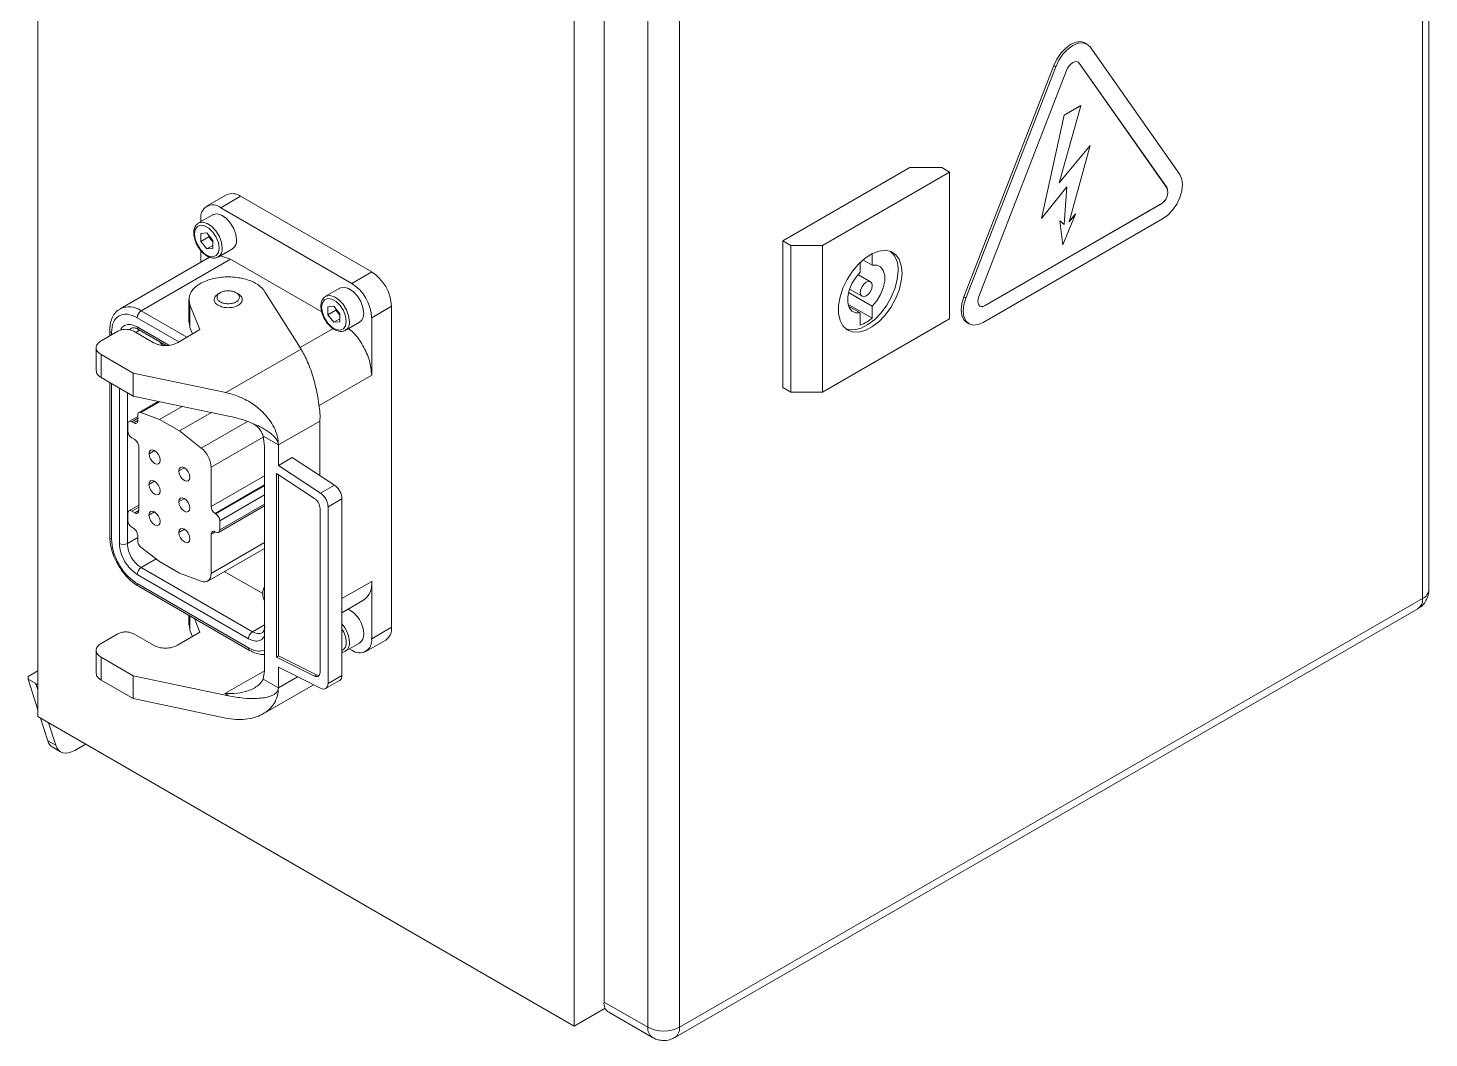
# Model space of a CAD drawing. Extents: x 4137 to 28680, y 2446 to 6814.
# Drawn here: x 7035.6 to 7285, y 3196.1 to 3376 of the extents above; entities that cross this region are included whole.
import ezdxf

# ---------------------------------------------------------------- set-up
doc = ezdxf.new("R2010")
doc.units = 0
doc.header["$LTSCALE"] = 0.5
doc.layers.get('0').update_dxf_attribs({"linetype": 'CONTINUOUS'})

msp = doc.modelspace()

# ---------------------------------------------------------------- linework, layer by layer
at = {"color": 7, "linetype": 'Continuous', "lineweight": 15}
for p, q in [((7283.79, 3508.69), (7283.79, 3274.34)), ((7284.96, 3275.97), (7284.96, 3510.32)), ((7037.36, 3498.28), (7037.36, 3253.32)), ((7132.82, 3443.17), (7132.82, 3198.21)), ((7138.12, 3202.49), (7138.12, 3436.84)), ((7145.9, 3432.35), (7145.9, 3198)), ((7151.56, 3198), (7151.56, 3432.35)), ((7224.08, 3373.1), (7223.72, 3373.3)), ((7240.61, 3349.84), (7224.64, 3372.57)), ((7218.16, 3369.25), (7202.18, 3328.07)), ((7218.52, 3369.04), (7202.54, 3327.86)), ((7218.16, 3369.25), (7218.52, 3369.04)), ((7222.72, 3369.69), (7222.51, 3369.89)), ((7222.72, 3369.69), (7238.33, 3347.5)), ((7222.72, 3369.69), (7238.32, 3347.5)), ((7222.72, 3369.69), (7222.72, 3369.69)), ((7204.83, 3328.16), (7220.43, 3368.36)), ((7222.99, 3362.12), (7219.11, 3348.36)), ((7220.02, 3360.42), (7222.98, 3362.13)), ((7220.03, 3360.41), (7222.99, 3362.12)), ((7222.99, 3362.12), (7222.98, 3362.13)), ((7220.02, 3360.42), (7215.99, 3342.01)), ((7220.03, 3360.41), (7216, 3342.01)), ((7220.03, 3360.41), (7220.02, 3360.42)), ((7219.11, 3348.36), (7224.66, 3355.04)), ((7219.12, 3348.38), (7224.65, 3355.04)), ((7224.66, 3355.04), (7220.93, 3341.45)), ((7224.66, 3355.04), (7224.65, 3355.04)), ((7192.57, 3351.1), (7169.94, 3338.04)), ((7177.01, 3337.22), (7199.64, 3350.29)), ((7198.23, 3351.1), (7192.57, 3351.1)), ((7199.64, 3350.29), (7198.23, 3351.1)), ((7199.64, 3324.16), (7199.64, 3350.29)), ((7216, 3342.01), (7220.51, 3347.68)), ((7220.5, 3347.67), (7220.04, 3340.96)), ((7220.51, 3347.68), (7220.05, 3340.95)), ((7238.33, 3347.5), (7238.32, 3347.5)), ((7070.92, 3346.24), (7067.39, 3344.2)), ((7073.42, 3346), (7069.89, 3343.95)), ((7073.42, 3346), (7096.76, 3332.53)), ((7237.17, 3344.55), (7205.97, 3326.53)), ((7237.18, 3344.54), (7205.97, 3326.53)), ((7237.18, 3344.54), (7237.17, 3344.55)), ((7068.49, 3342.7), (7065.94, 3341.23)), ((7066.35, 3341.46), (7066.35, 3341.91)), ((7069.89, 3343.95), (7093.22, 3330.48)), ((7205.6, 3323.51), (7237.55, 3341.95)), ((7216, 3342.01), (7215.99, 3342.01)), ((7219.23, 3341.61), (7219.79, 3337.32)), ((7219.24, 3341.6), (7219.23, 3341.61)), ((7219.24, 3341.6), (7219.8, 3337.32)), ((7219.24, 3341.6), (7220.05, 3340.95)), ((7219.8, 3337.32), (7222.05, 3342.82)), ((7222.05, 3342.82), (7220.93, 3341.45)), ((7222.04, 3342.83), (7220.94, 3341.47)), ((7222.05, 3342.82), (7222.04, 3342.83)), ((7067.41, 3339.46), (7066.34, 3339.36)), ((7066.34, 3339.36), (7066.34, 3337.94)), ((7067.41, 3339.46), (7068.48, 3338.13)), ((7067.76, 3339.03), (7067.76, 3338.76)), ((7067.76, 3338.76), (7066.34, 3337.94)), ((7067.41, 3336.61), (7066.34, 3337.94)), ((7068.48, 3337.23), (7067.41, 3336.61)), ((7068.48, 3336.71), (7067.41, 3336.61)), ((7068.29, 3338.09), (7067.76, 3338.76)), ((7068.48, 3337.86), (7068.29, 3338.09)), ((7068.48, 3336.71), (7068.48, 3338.13)), ((7069.44, 3335.17), (7071.99, 3336.64)), ((7169.94, 3338.04), (7171.36, 3337.22)), ((7169.94, 3338.04), (7169.94, 3311.91)), ((7171.36, 3337.22), (7177.01, 3337.22)), ((7171.36, 3337.22), (7171.36, 3311.09)), ((7177.01, 3311.09), (7177.01, 3337.22)), ((7219.8, 3337.32), (7219.79, 3337.32)), ((7067.91, 3335.14), (7051.99, 3325.96)), ((7055.74, 3325.58), (7071.65, 3334.77)), ((7066.35, 3334.24), (7066.35, 3336.35)), ((7069.84, 3335.4), (7071.65, 3334.77)), ((7071.65, 3334.77), (7087.87, 3325.41)), ((7183.73, 3332.49), (7183.73, 3334.24)), ((7184.2, 3334.67), (7185.85, 3333.71)), ((7185.85, 3335.78), (7185.85, 3333.71)), ((7096.76, 3332.53), (7093.22, 3330.48)), ((7185.54, 3330.76), (7183.31, 3332.05)), ((7091.12, 3329.64), (7088.57, 3328.17)), ((7181.81, 3329.45), (7184.04, 3328.17)), ((7064.23, 3327.59), (7064.23, 3323.5)), ((7066.19, 3322.23), (7064.41, 3326.68)), ((7064.41, 3322.59), (7064.41, 3326.68)), ((7069.82, 3328.81), (7069.46, 3328.6)), ((7073, 3328.61), (7072.64, 3328.81)), ((7078.05, 3328.49), (7084.2, 3318.74)), ((7181.54, 3326.77), (7185.85, 3324.29)), ((7185.85, 3326.44), (7181.64, 3328.87)), ((7202.18, 3328.07), (7202.54, 3327.86)), ((7090.04, 3326.4), (7088.97, 3326.3)), ((7088.97, 3326.3), (7088.97, 3324.88)), ((7090.39, 3325.69), (7088.97, 3324.88)), ((7090.04, 3323.55), (7088.97, 3324.88)), ((7090.04, 3326.4), (7091.11, 3325.07)), ((7091.11, 3324.17), (7090.04, 3323.55)), ((7090.39, 3325.97), (7090.39, 3325.69)), ((7090.92, 3325.03), (7090.39, 3325.69)), ((7091.11, 3324.8), (7090.92, 3325.03)), ((7091.11, 3323.64), (7091.11, 3325.07)), ((7100.29, 3326.4), (7096.76, 3324.36)), ((7096.76, 3324.36), (7096.76, 3314.15)), ((7100.29, 3326.4), (7100.29, 3269.24)), ((7177.01, 3311.09), (7199.64, 3324.16)), ((7181.64, 3326.42), (7183.73, 3325.22)), ((7183.73, 3323.06), (7183.73, 3325.22)), ((7185.85, 3326.44), (7185.85, 3324.29)), ((7205.97, 3326.53), (7205.97, 3326.53)), ((7048.6, 3320.24), (7051.57, 3321.95)), ((7050.15, 3322.11), (7050.15, 3321.13)), ((7054.4, 3321.95), (7057.94, 3319.91)), ((7055.24, 3322.27), (7060.18, 3319.42)), ((7062.18, 3319.91), (7066.19, 3322.23)), ((7064.41, 3322.59), (7064.36, 3323.5)), ((7064.86, 3321.46), (7064.41, 3322.59)), ((7091.11, 3323.64), (7090.04, 3323.55)), ((7092.07, 3322.1), (7094.62, 3323.57)), ((7202.74, 3323.47), (7203.1, 3323.26)), ((7047.72, 3319.02), (7047.72, 3314.93)), ((7054.32, 3314.49), (7048.6, 3317.79)), ((7048.6, 3313.71), (7048.6, 3317.79)), ((7070.82, 3311.02), (7084.2, 3318.74)), ((7054.32, 3310.41), (7054.32, 3314.49)), ((7070.82, 3311.02), (7054.32, 3314.49)), ((7054.32, 3310.41), (7048.6, 3313.71)), ((7050.15, 3312.81), (7050.15, 3285.37)), ((7169.94, 3311.91), (7171.36, 3311.09)), ((7071.26, 3306.85), (7054.32, 3310.41)), ((7058.79, 3309.47), (7055.32, 3307.47)), ((7171.36, 3311.09), (7177.01, 3311.09)), ((7055.11, 3306.78), (7053.55, 3305.88)), ((7055.11, 3306.03), (7055.11, 3307.01)), ((7055.7, 3307.47), (7059, 3306.24)), ((7063.05, 3308.57), (7059, 3306.24)), ((7062.54, 3304.2), (7068.23, 3307.48)), ((7087.57, 3306.94), (7087.51, 3305.96)), ((7053.34, 3304.2), (7053.34, 3305.42)), ((7054.05, 3305.83), (7054.4, 3305.63)), ((7059, 3306.24), (7062.54, 3304.2)), ((7062.54, 3304.2), (7066.44, 3301.15)), ((7087.51, 3305.96), (7080.15, 3301.71)), ((7087.51, 3305.96), (7087.51, 3296.26)), ((7054.58, 3302.67), (7054.05, 3302.97)), ((7077.44, 3303.28), (7077.68, 3301.51)), ((7080.15, 3301.71), (7077.44, 3303.28)), ((7080.15, 3298.04), (7080.15, 3301.71)), ((7055.29, 3289.98), (7055.29, 3301.47)), ((7077.68, 3261.5), (7077.68, 3301.51)), ((7080.15, 3298.04), (7082.63, 3299.47)), ((7090.15, 3294.52), (7082.63, 3299.47)), ((7068.19, 3297.72), (7068.19, 3290.72)), ((7079.8, 3296.63), (7086.59, 3292.16)), ((7079.8, 3263.92), (7079.8, 3296.63)), ((7087.68, 3293.09), (7080.15, 3298.04)), ((7080.15, 3264.13), (7080.15, 3296.4)), ((7087.68, 3293.09), (7090.15, 3294.52)), ((7088.99, 3290.7), (7091.47, 3292.13)), ((7091.47, 3260.67), (7091.47, 3292.13)), ((7053.34, 3288.27), (7053.34, 3289.5)), ((7055.29, 3290.96), (7053.55, 3289.96)), ((7054.05, 3289.91), (7054.58, 3289.6)), ((7068.9, 3289.5), (7069, 3289.44)), ((7069.5, 3286.12), (7077.68, 3290.84)), ((7087.58, 3290.37), (7087.58, 3261.2)), ((7088.99, 3259.24), (7088.99, 3290.7)), ((7054.4, 3286.84), (7054.05, 3287.05)), ((7069.71, 3288.21), (7069.71, 3286.58)), ((7055.11, 3284.65), (7055.11, 3285.62)), ((7068.19, 3285.82), (7068.19, 3278.82)), ((7069, 3286.17), (7068.9, 3286.23)), ((7059, 3280.92), (7055.69, 3283.51)), ((7067.57, 3277.45), (7077.68, 3283.28)), ((7055.74, 3279.86), (7075.54, 3268.43)), ((7062.53, 3278.88), (7059, 3280.92)), ((7055.04, 3278.63), (7074.84, 3267.2)), ((7074.84, 3265.57), (7055.04, 3277)), ((7066.43, 3277.42), (7062.53, 3278.88)), ((7070.53, 3279.16), (7077.36, 3275.22)), ((7096.76, 3267.2), (7096.76, 3277.41)), ((7055.24, 3276.54), (7075.04, 3265.11)), ((7283.79, 3274.34), (7151.56, 3198)), ((7091.47, 3271.82), (7095.2, 3273.98)), ((7150.73, 3196.17), (7282.96, 3272.51)), ((7064.23, 3271.36), (7064.23, 3269.61)), ((7064.36, 3269.61), (7064.41, 3268.7)), ((7065.21, 3270.79), (7066.19, 3268.33)), ((7100.29, 3269.24), (7096.76, 3267.2)), ((7051.57, 3268.06), (7048.6, 3266.35)), ((7057.94, 3266.02), (7054.4, 3268.06)), ((7066.19, 3268.33), (7062.18, 3266.02)), ((7064.41, 3268.7), (7064.86, 3267.57)), ((7095.72, 3264.91), (7099.26, 3266.95)), ((7047.72, 3265.13), (7047.72, 3261.03)), ((7092.07, 3264.95), (7094.62, 3266.42)), ((7092.83, 3265.39), (7093.22, 3265.16)), ((7048.6, 3263.9), (7054.32, 3260.6)), ((7048.6, 3263.9), (7048.6, 3259.81)), ((7079.8, 3263.92), (7080.15, 3264.13)), ((7086.59, 3260.55), (7079.8, 3263.92)), ((7086.95, 3260.75), (7080.15, 3264.13)), ((7080.15, 3262.11), (7087.68, 3258.37)), ((7080.15, 3258.44), (7080.15, 3262.11)), ((7037.36, 3261.48), (7035.59, 3260.46)), ((7035.59, 3260.01), (7035.59, 3260.46)), ((7035.59, 3260.01), (7037.01, 3259.2)), ((7037.36, 3254.5), (7035.59, 3260.01)), ((7048.6, 3259.81), (7054.32, 3256.52)), ((7054.32, 3260.6), (7071.26, 3257.04)), ((7054.32, 3260.6), (7054.32, 3256.52)), ((7077.44, 3260), (7077.68, 3261.5)), ((7080.15, 3258.44), (7077.44, 3260)), ((7086.59, 3260.55), (7086.95, 3260.75)), ((7088.57, 3258.33), (7091.06, 3259.76)), ((7088.99, 3259.24), (7091.47, 3260.67)), ((7037.01, 3259.2), (7037.01, 3258.97)), ((7037.36, 3259.17), (7037.01, 3258.97)), ((7037.01, 3258.97), (7037.07, 3259)), ((7037.07, 3259), (7037.36, 3259.17)), ((7037.07, 3259), (7037.36, 3258.09)), ((7070.61, 3257.41), (7071.26, 3257.04)), ((7077.42, 3253.81), (7086.41, 3259)), ((7054.32, 3256.52), (7070.82, 3253.05)), ((7037.36, 3253.32), (7132.82, 3198.21)), ((7039.12, 3249.03), (7037.83, 3253.05)), ((7039.24, 3252.23), (7040.53, 3248.21)), ((7040.53, 3248.21), (7039.12, 3249.03)), ((7039.99, 3247.86), (7041.4, 3247.05)), ((7043.9, 3247.29), (7045.85, 3248.42)), ((7145.9, 3198), (7138.12, 3202.49)), ((7132.82, 3198.21), (7138.33, 3201.39)), ((7138.95, 3200.66), (7146.73, 3196.17))]:
    msp.add_line(p, q, dxfattribs=at)
at = {"color": 8, "linetype": 'Continuous', "lineweight": 15}
for p, q in [((7062.46, 3320.07), (7055.04, 3324.36)), ((7055.74, 3325.58), (7063.88, 3320.89)), ((7050.44, 3321.3), (7050.44, 3321.71)), ((7055.45, 3322.15), (7054.76, 3321.75)), ((7060.67, 3319.47), (7055.04, 3322.73)), ((7089.89, 3322.44), (7084.01, 3319.04)), ((7096.76, 3314.15), (7087.4, 3308.75)), ((7050.44, 3284.96), (7050.44, 3312.64)), ((7051.86, 3311.83), (7051.86, 3284.14)), ((7053.27, 3311.01), (7053.27, 3284.14)), ((7059.05, 3309.41), (7055.7, 3307.47)), ((7055.11, 3306.44), (7054.05, 3305.83)), ((7055.11, 3306.03), (7054.4, 3305.63)), ((7074.65, 3305.89), (7066.44, 3301.15)), ((7077.46, 3303.07), (7068.19, 3297.72)), ((7057.13, 3300.13), (7058.12, 3300.71)), ((7062.43, 3297.07), (7063.42, 3297.64)), ((7057.12, 3294.66), (7058.12, 3295.23)), ((7068.19, 3290.72), (7077.68, 3296.2)), ((7068.9, 3289.5), (7077.68, 3294.57)), ((7077.68, 3294.44), (7069, 3289.44)), ((7062.43, 3291.6), (7063.42, 3292.17)), ((7077.68, 3292.81), (7069.71, 3288.21)), ((7055.29, 3290.62), (7054.05, 3289.91)), ((7055.29, 3290.01), (7054.58, 3289.6)), ((7057.12, 3289.19), (7058.11, 3289.76)), ((7069.71, 3286.58), (7077.68, 3291.18)), ((7062.43, 3286.13), (7063.42, 3286.7)), ((7053.27, 3284.14), (7055.11, 3285.21)), ((7068.9, 3286.23), (7068.19, 3285.82)), ((7077.68, 3284.3), (7068.19, 3278.82)), ((7058.4, 3281.39), (7055.74, 3279.86)), ((7091.47, 3274.36), (7096.76, 3277.41)), ((7064.41, 3271.25), (7064.41, 3268.7)), ((7075.54, 3268.43), (7077.68, 3269.66)), ((7070.61, 3257.41), (7077.68, 3261.5)), ((7083.58, 3260.41), (7080.15, 3258.44))]:
    msp.add_line(p, q, dxfattribs=at)
at = {"color": 7, "linetype": 'Continuous', "lineweight": 15, "flags": 128}
for points in [[(7223.72, 3373.3), (7222.99, 3373.53), (7222.13, 3373.45), (7221.22, 3373.06), (7220.3, 3372.39), (7219.45, 3371.49), (7218.72, 3370.42), (7218.16, 3369.25)], [(7224.64, 3372.57), (7224.08, 3373.09), (7223.35, 3373.32), (7222.49, 3373.24), (7221.58, 3372.85), (7220.66, 3372.18), (7219.81, 3371.28), (7219.08, 3370.21), (7218.52, 3369.04)], [(7222.72, 3369.69), (7222.51, 3369.88), (7222.24, 3369.97), (7221.92, 3369.94), (7221.58, 3369.79), (7221.23, 3369.54), (7220.91, 3369.2), (7220.64, 3368.8), (7220.43, 3368.36)], [(7237.55, 3341.95), (7238.46, 3342.62), (7239.32, 3343.52), (7240.05, 3344.59), (7240.61, 3345.76), (7240.96, 3346.95), (7241.09, 3348.07), (7240.96, 3349.06), (7240.61, 3349.84)], [(7072.71, 3338.24), (7072.58, 3339.24), (7072.19, 3340.3), (7071.59, 3341.28), (7070.85, 3342.09), (7070.04, 3342.63), (7069.25, 3342.86), (7068.56, 3342.74), (7068.49, 3342.7)], [(7069.6, 3336.77), (7069.47, 3337.71), (7069.09, 3338.69), (7068.51, 3339.59), (7067.79, 3340.31), (7067.03, 3340.75), (7066.32, 3340.86), (7065.73, 3340.63), (7065.35, 3340.09), (7065.22, 3339.3), (7065.35, 3338.36), (7065.73, 3337.38), (7066.32, 3336.48), (7067.03, 3335.76), (7067.79, 3335.32), (7068.51, 3335.21), (7069.09, 3335.44), (7069.47, 3335.98), (7069.6, 3336.77)], [(7068.29, 3338.09), (7068.42, 3337.95), (7068.48, 3337.89)], [(7191.16, 3332.32), (7191.02, 3333.65), (7190.63, 3334.76), (7190, 3335.61), (7189.16, 3336.15), (7188.15, 3336.36), (7187.01, 3336.22), (7185.8, 3335.76), (7184.58, 3334.97), (7183.4, 3333.92), (7182.32, 3332.63), (7181.39, 3331.18), (7180.65, 3329.63), (7180.14, 3328.05), (7179.87, 3326.52), (7179.87, 3325.1), (7180.14, 3323.88), (7180.65, 3322.89), (7181.39, 3322.19), (7182.32, 3321.82), (7183.4, 3321.78), (7184.58, 3322.08), (7185.8, 3322.71), (7187.01, 3323.64), (7188.15, 3324.82), (7189.16, 3326.19), (7190, 3327.7), (7190.63, 3329.28), (7191.02, 3330.84), (7191.16, 3332.32)], [(7181.16, 3322.36), (7181.62, 3322.23), (7182.7, 3322.19), (7183.88, 3322.49), (7185.1, 3323.12), (7186.3, 3324.04), (7187.44, 3325.22), (7188.45, 3326.6), (7189.29, 3328.11), (7189.93, 3329.69), (7190.32, 3331.25), (7190.45, 3332.73)], [(7183.73, 3325.22), (7182.91, 3325.22), (7182.23, 3325.54), (7181.75, 3326.16), (7181.5, 3327.04), (7181.5, 3328.09), (7181.75, 3329.26), (7182.23, 3330.44), (7182.91, 3331.54), (7183.73, 3332.49)], [(7185.85, 3333.71), (7186.67, 3333.71), (7187.35, 3333.39), (7187.83, 3332.77), (7188.08, 3331.89), (7188.08, 3330.84), (7187.83, 3329.67), (7187.35, 3328.49), (7186.67, 3327.39), (7185.85, 3326.44)], [(7095.34, 3325.18), (7095.21, 3326.18), (7094.82, 3327.23), (7094.22, 3328.22), (7093.47, 3329.03), (7092.66, 3329.57), (7091.87, 3329.8), (7091.19, 3329.68), (7091.12, 3329.64)], [(7185.85, 3330.08), (7185.77, 3329.56), (7185.54, 3329.03), (7185.2, 3328.57), (7184.79, 3328.24), (7184.39, 3328.1), (7184.04, 3328.17), (7183.81, 3328.43), (7183.73, 3328.85), (7183.81, 3329.37), (7184.04, 3329.9), (7184.39, 3330.36), (7184.79, 3330.69), (7185.2, 3330.83), (7185.54, 3330.76), (7185.77, 3330.5), (7185.85, 3330.08)], [(7092.23, 3323.71), (7092.1, 3324.65), (7091.72, 3325.63), (7091.13, 3326.53), (7090.42, 3327.25), (7089.66, 3327.69), (7088.94, 3327.8), (7088.36, 3327.57), (7087.98, 3327.03), (7087.85, 3326.24), (7087.98, 3325.3), (7088.36, 3324.32), (7088.94, 3323.41), (7089.66, 3322.7), (7090.42, 3322.26), (7091.13, 3322.15), (7091.72, 3322.38), (7092.1, 3322.92), (7092.23, 3323.71)], [(7202.18, 3328.07), (7201.83, 3326.88), (7201.71, 3325.76), (7201.83, 3324.77), (7202.18, 3323.99), (7202.74, 3323.47), (7202.74, 3323.47)], [(7202.54, 3327.86), (7202.19, 3326.67), (7202.07, 3325.55), (7202.19, 3324.56), (7202.54, 3323.78), (7203.1, 3323.26), (7203.83, 3323.03), (7204.69, 3323.12), (7205.6, 3323.51)], [(7204.83, 3328.16), (7204.69, 3327.72), (7204.65, 3327.29), (7204.69, 3326.92), (7204.83, 3326.63), (7205.04, 3326.43), (7205.31, 3326.35), (7205.63, 3326.38), (7205.97, 3326.53)], [(7090.92, 3325.03), (7091.04, 3324.89), (7091.11, 3324.82)], [(7059.61, 3319.43), (7059.38, 3319.66), (7059.06, 3320.07)], [(7055.7, 3307.47), (7055.58, 3307.51), (7055.47, 3307.51), (7055.36, 3307.49), (7055.28, 3307.44), (7055.21, 3307.36), (7055.15, 3307.26), (7055.12, 3307.14), (7055.11, 3307.01)], [(7057.13, 3300.13), (7057.2, 3300.53), (7057.42, 3300.78), (7057.74, 3300.84), (7058.12, 3300.71), (7058.49, 3300.4), (7058.82, 3299.97), (7059.03, 3299.47), (7059.11, 3298.99), (7059.03, 3298.6), (7058.82, 3298.35), (7058.49, 3298.29), (7058.12, 3298.42), (7057.74, 3298.73), (7057.42, 3299.16), (7057.2, 3299.65), (7057.13, 3300.13)], [(7062.43, 3297.07), (7062.5, 3297.47), (7062.72, 3297.71), (7063.04, 3297.78), (7063.42, 3297.64), (7063.8, 3297.34), (7064.12, 3296.91), (7064.33, 3296.41), (7064.41, 3295.93), (7064.33, 3295.54), (7064.12, 3295.29), (7063.8, 3295.23), (7063.42, 3295.36), (7063.04, 3295.66), (7062.72, 3296.1), (7062.5, 3296.59), (7062.43, 3297.07)], [(7057.12, 3294.66), (7057.2, 3295.06), (7057.41, 3295.3), (7057.74, 3295.37), (7058.11, 3295.24), (7058.49, 3294.93), (7058.81, 3294.5), (7059.03, 3294), (7059.1, 3293.52), (7059.03, 3293.13), (7058.81, 3292.88), (7058.49, 3292.82), (7058.11, 3292.95), (7057.74, 3293.25), (7057.41, 3293.69), (7057.2, 3294.18), (7057.12, 3294.66)], [(7062.43, 3291.6), (7062.5, 3292), (7062.72, 3292.24), (7063.04, 3292.3), (7063.42, 3292.17), (7063.8, 3291.87), (7064.12, 3291.43), (7064.33, 3290.94), (7064.41, 3290.46), (7064.33, 3290.06), (7064.12, 3289.82), (7063.8, 3289.75), (7063.42, 3289.89), (7063.04, 3290.19), (7062.72, 3290.63), (7062.5, 3291.12), (7062.43, 3291.6)], [(7057.12, 3289.19), (7057.2, 3289.59), (7057.41, 3289.83), (7057.74, 3289.9), (7058.11, 3289.76), (7058.49, 3289.46), (7058.81, 3289.02), (7059.03, 3288.53), (7059.1, 3288.05), (7059.03, 3287.66), (7058.81, 3287.41), (7058.49, 3287.35), (7058.11, 3287.48), (7057.73, 3287.78), (7057.41, 3288.22), (7057.2, 3288.71), (7057.12, 3289.19)], [(7062.43, 3286.13), (7062.5, 3286.52), (7062.72, 3286.77), (7063.04, 3286.83), (7063.42, 3286.7), (7063.8, 3286.4), (7064.12, 3285.96), (7064.33, 3285.47), (7064.41, 3284.99), (7064.33, 3284.59), (7064.12, 3284.35), (7063.79, 3284.28), (7063.42, 3284.42), (7063.04, 3284.72), (7062.72, 3285.15), (7062.5, 3285.65), (7062.43, 3286.13)], [(7068.19, 3278.82), (7068.16, 3278.42), (7068.06, 3278.06), (7067.9, 3277.76), (7067.69, 3277.54), (7067.43, 3277.38), (7067.13, 3277.31), (7066.79, 3277.33), (7066.43, 3277.42)], [(7040.53, 3248.21), (7040.74, 3247.73), (7041.03, 3247.34), (7041.39, 3247.06), (7041.81, 3246.88), (7042.29, 3246.81), (7042.8, 3246.86), (7043.35, 3247.02), (7043.9, 3247.29)]]:
    msp.add_lwpolyline(points, dxfattribs=at)
at = {"color": 8, "linetype": 'Continuous', "lineweight": 15, "flags": 128}
for points in [[(7065.95, 3341.23), (7066.02, 3341.27), (7066.7, 3341.39), (7067.49, 3341.16), (7068.3, 3340.62), (7069.05, 3339.81), (7069.65, 3338.83), (7070.04, 3337.78), (7070.17, 3336.77)], [(7088.58, 3328.17), (7088.65, 3328.21), (7089.33, 3328.33), (7090.12, 3328.1), (7090.93, 3327.56), (7091.68, 3326.75), (7092.27, 3325.76), (7092.66, 3324.71), (7092.8, 3323.71)], [(7054, 3322.5), (7053.99, 3322.49), (7053.7, 3322.26)]]:
    msp.add_lwpolyline(points, dxfattribs=at)
at = {"color": 7, "linetype": 'Continuous', "lineweight": 15}
for centre, radius, start, end in [((7235.98, 3346.71), 2.47, 298.8083, 18.7853), ((7235.99, 3346.71), 2.47, 298.8083, 18.7853), ((7068.51, 3342.26), 2.18, 50.7968, 189.2138), ((7071.96, 3343.95), 2.51, 54.3823, 114.3071), ((7070.28, 3339.69), 2.56, 197.7602, 218.7797), ((7071.04, 3338.03), 1.68, 304.1663, 7.1461), ((7186.35, 3333.12), 4.12, 354.5305, 47.5286), ((7092.62, 3326.05), 7.68, 2.6056, 57.3945), ((7089.08, 3324.01), 7.68, 2.6056, 57.3945), ((7056.57, 3324.29), 1.54, 122.6047, 177.3948), ((7092.91, 3326.63), 2.56, 197.7603, 218.7796), ((7093.67, 3324.97), 1.68, 304.1662, 7.1462), ((7181.45, 3329.46), 6.8, 289.6173, 310.3774), ((7205.42, 3327.3), 0.941, 245.6278, 305.683), ((7053.77, 3305.49), 0.437, 50.796, 189.2142), ((7054.88, 3304.27), 1.54, 182.5946, 237.3826), ((7054.68, 3305.96), 0.437, 230.7972, 9.2138), ((7053.75, 3301.37), 1.54, 3.7218, 57.3017), ((7063.5, 3297.49), 4.69, 2.8964, 51.2973), ((7053.77, 3289.57), 0.437, 50.7972, 189.2138), ((7054.85, 3289.93), 0.433, 230.3834, 6.4888), ((7069.72, 3290.79), 1.54, 182.5939, 237.3833), ((7068.17, 3288.14), 1.54, 2.5928, 57.3835), ((7054.88, 3288.34), 1.54, 182.5938, 237.3834), ((7053.57, 3285.55), 1.54, 2.5938, 57.3825), ((7056.67, 3284.73), 1.56, 182.897, 231.2965), ((7068.62, 3285.89), 0.437, 50.7962, 189.214), ((7069.28, 3286.51), 0.437, 230.7971, 9.2139), ((7052.56, 3285.51), 1.54, 242.6094, 297.3906), ((7058.64, 3284.39), 5.38, 182.6055, 237.3945), ((7056.57, 3278.56), 1.54, 122.6052, 177.3948), ((7093.19, 3276.96), 3.6, 304.0864, 7.2258), ((7079.93, 3275.2), 2.57, 150.4176, 208.8124), ((7090.27, 3267.93), 5.08, 0.9731, 63.0019), ((7097.9, 3268.95), 2.41, 304.2318, 7.0805), ((7076.37, 3267.13), 1.54, 122.6052, 177.3948), ((7094.6, 3266.85), 2.18, 230.7967, 9.2141), ((7093.67, 3267.81), 1.68, 304.1658, 7.1465), ((7041, 3249.53), 1.96, 195.0565, 238.7794), ((7140.02, 3202.25), 1.91, 172.6778, 236.0098), ((7148.73, 3203.46), 6.15, 242.6096, 297.3904)]:
    msp.add_arc(centre, radius, start, end, dxfattribs=at)
at = {"color": 8, "linetype": 'Continuous', "lineweight": 15}
for centre, radius, start, end in [((7068.49, 3336.56), 1.69, 305.1693, 7.043), ((7053.56, 3322.62), 3.69, 53.653, 115.584), ((7050.63, 3322.15), 0.482, 184.2308, 247.0742), ((7055.51, 3322.67), 0.48, 172.7436, 235.9454), ((7091.12, 3323.5), 1.69, 305.1692, 7.0431), ((7050.65, 3285.42), 0.503, 185.6921, 245.6272), ((7055.53, 3276.95), 0.493, 173.7001, 234.9888), ((7281.83, 3274.12), 1.97, 304.9507, 6.3614), ((7282.96, 3276.17), 2.01, 294.3748, 354.3051), ((7087.33, 3266.27), 5.47, 2.9641, 40.9042), ((7076.57, 3269.86), 1.76, 234.4119, 293.9675), ((7087.57, 3266.35), 4.67, 2.5039, 33.3372), ((7075.31, 3265.51), 0.48, 172.745, 235.9585), ((7090.81, 3266.35), 1.43, 297.2323, 8.1734), ((7091.12, 3266.34), 1.69, 305.1699, 7.0425), ((7147.9, 3197.81), 2.01, 174.3865, 234.2193), ((7149.55, 3197.81), 2.01, 305.8551, 5.6067)]:
    msp.add_arc(centre, radius, start, end, dxfattribs=at)
at = {"color": 7, "linetype": 'Continuous', "lineweight": 15}
for points, knots in [([(7065.97, 3341.21), (7065.81, 3341.11), (7065.47, 3340.9), (7065.18, 3340.28), (7065.06, 3339.49), (7065.18, 3338.56), (7065.48, 3337.65), (7065.81, 3337.12), (7065.95, 3336.89)], [0, 0, 0, 0, 0.136228, 0.305696, 0.481813, 0.667209, 0.854584, 1, 1, 1, 1]), ([(7065.95, 3336.89), (7065.99, 3336.82), (7066.19, 3336.44), (7066.72, 3335.87), (7067.48, 3335.28), (7068.26, 3334.97), (7068.95, 3334.93), (7069.3, 3335.12), (7069.46, 3335.2)], [0, 0, 0, 0, 0.0456952, 0.2515979, 0.4591183, 0.6696858, 0.8547353, 1, 1, 1, 1]), ([(7064.41, 3326.68), (7064.31, 3327.21), (7064.1, 3328.26), (7065.15, 3329.78), (7067.06, 3330.96), (7069.61, 3331.63), (7072.42, 3331.68), (7075.02, 3331.1), (7077.12, 3330), (7077.74, 3329), (7078.05, 3328.49)], [0, 0, 0, 0, 0.1249999, 0.2500001, 0.375, 0.5000001, 0.625, 0.75, 0.8749999, 1, 1, 1, 1]), ([(7072.64, 3328.81), (7072.81, 3328.69), (7073.14, 3328.45), (7073.28, 3327.99), (7073.13, 3327.54), (7072.68, 3327.16), (7072.02, 3326.9), (7071.23, 3326.81), (7070.44, 3326.9), (7069.78, 3327.16), (7069.33, 3327.54), (7069.18, 3327.99), (7069.33, 3328.45), (7069.78, 3328.83), (7070.45, 3329.09), (7071.23, 3329.18), (7072.03, 3329.09), (7072.44, 3328.9), (7072.64, 3328.81)], [0, 0, 0, 0, 0.0625, 0.125, 0.1875, 0.25, 0.3125, 0.375, 0.4375, 0.5, 0.5625, 0.625, 0.6875, 0.75, 0.8125, 0.875, 0.9375, 1, 1, 1, 1]), ([(7073, 3328.61), (7073.2, 3328.46), (7073.61, 3328.16), (7073.79, 3327.58), (7073.6, 3327.02), (7073.04, 3326.54), (7072.21, 3326.22), (7071.23, 3326.1), (7070.25, 3326.22), (7069.42, 3326.54), (7068.86, 3327.02), (7068.67, 3327.58), (7068.85, 3328.16), (7069.26, 3328.46), (7069.46, 3328.61)], [0, 0, 0, 0, 0.083336, 0.166673, 0.250009, 0.333345, 0.416681, 0.500017, 0.583354, 0.66669, 0.750026, 0.833362, 0.916698, 1, 1, 1, 1]), ([(7088.59, 3328.15), (7088.44, 3328.05), (7088.1, 3327.83), (7087.81, 3327.22), (7087.69, 3326.43), (7087.81, 3325.5), (7088.1, 3324.59), (7088.43, 3324.06), (7088.58, 3323.82)], [0, 0, 0, 0, 0.136227, 0.305696, 0.481813, 0.667209, 0.854584, 1, 1, 1, 1]), ([(7051.99, 3325.9), (7051.84, 3325.83), (7051.4, 3325.6), (7050.86, 3324.93), (7050.39, 3323.98), (7050.18, 3323.02), (7050.16, 3322.36), (7050.15, 3322.11)], [0, 0, 0, 0, 0.116888, 0.356255, 0.597158, 0.848404, 1, 1, 1, 1]), ([(7055.04, 3324.36), (7054.43, 3324.63), (7053.23, 3325.16), (7051.71, 3324.81), (7050.65, 3323.67), (7050.51, 3322.36), (7050.44, 3321.71)], [0, 0, 0, 0, 0.25, 0.5, 0.75, 1, 1, 1, 1]), ([(7051.57, 3321.95), (7051.78, 3322.05), (7052.19, 3322.24), (7052.99, 3322.32), (7053.78, 3322.24), (7054.19, 3322.05), (7054.4, 3321.95)], [0, 0, 0, 0, 0.25, 0.500001, 0.750001, 1, 1, 1, 1]), ([(7054.01, 3322.48), (7054.05, 3322.51), (7054.16, 3322.58), (7054.5, 3322.58), (7054.92, 3322.45), (7055.19, 3322.3), (7055.24, 3322.27)], [0, 0, 0, 0, 0.241123, 0.577871, 0.904276, 1, 1, 1, 1]), ([(7088.58, 3323.82), (7088.61, 3323.76), (7088.82, 3323.38), (7089.35, 3322.81), (7090.11, 3322.21), (7090.88, 3321.91), (7091.58, 3321.87), (7091.93, 3322.06), (7092.08, 3322.14)], [0, 0, 0, 0, 0.045695, 0.251598, 0.459118, 0.669686, 0.854735, 1, 1, 1, 1]), ([(7092.6, 3322.41), (7092.9, 3322.19), (7093.89, 3321.45), (7095.28, 3319.41), (7096.52, 3316.7), (7096.68, 3315), (7096.76, 3314.15)], [0, 0, 0, 0, 0.12626, 0.417507, 0.708753, 1, 1, 1, 1]), ([(7048.6, 3317.79), (7048.36, 3317.97), (7047.86, 3318.33), (7047.65, 3319.01), (7047.86, 3319.7), (7048.36, 3320.06), (7048.6, 3320.24)], [0, 0, 0, 0, 0.25, 0.5, 0.750001, 1, 1, 1, 1]), ([(7057.94, 3319.91), (7058.25, 3319.77), (7058.87, 3319.48), (7060.06, 3319.36), (7061.25, 3319.48), (7061.87, 3319.77), (7062.18, 3319.91)], [0, 0, 0, 0, 0.249999, 0.499999, 0.749998, 1, 1, 1, 1]), ([(7084.2, 3318.74), (7084.59, 3318.04), (7085.38, 3316.62), (7086.44, 3313.58), (7087.11, 3310.75), (7087.46, 3308.5), (7087.53, 3307.46), (7087.57, 3306.94)], [0, 0, 0, 0, 0.249888, 0.499659, 0.749158, 0.875331, 1, 1, 1, 1]), ([(7048.6, 3313.71), (7048.35, 3313.88), (7047.85, 3314.24), (7047.76, 3314.7), (7047.72, 3314.93)], [0, 0, 0, 0, 0.5, 1, 1, 1, 1]), ([(7080.15, 3301.71), (7080.12, 3302.22), (7080.04, 3303.25), (7079.44, 3304.8), (7078.68, 3306.04), (7077.92, 3306.97), (7077.22, 3307.7), (7076.38, 3308.43), (7075.37, 3309.16), (7074.34, 3309.76), (7073.26, 3310.27), (7072.12, 3310.71), (7071.28, 3310.91), (7070.82, 3311.02)], [0, 0, 0, 0, 0.123485, 0.2497094, 0.3705494, 0.4348736, 0.4998427, 0.5779277, 0.6613773, 0.7498939, 0.8190889, 0.9025817, 1, 1, 1, 1]), ([(7071.26, 3306.85), (7071.86, 3306.71), (7073.04, 3306.44), (7074.75, 3305.88), (7076.15, 3305.3), (7077.24, 3304.76), (7078.03, 3304.29), (7078.71, 3303.82), (7079.27, 3303.34), (7079.72, 3302.83), (7080.07, 3302.28), (7080.13, 3301.89), (7080.15, 3301.71)], [0, 0, 0, 0, 0.17529, 0.341504, 0.50016, 0.591087, 0.674174, 0.750201, 0.816448, 0.875182, 0.941928, 1, 1, 1, 1]), ([(7077.44, 3303.28), (7077.34, 3303.55), (7077.14, 3304.11), (7076.59, 3304.89), (7076.01, 3305.26), (7075.71, 3305.45)], [0, 0, 0, 0, 0.3030972, 0.6377107, 1, 1, 1, 1]), ([(7091.47, 3292.13), (7091.45, 3292.34), (7091.41, 3292.77), (7091.11, 3293.47), (7090.68, 3294.1), (7090.33, 3294.38), (7090.15, 3294.52)], [0, 0, 0, 0, 0.25, 0.500001, 0.75, 1, 1, 1, 1]), ([(7086.59, 3292.16), (7086.72, 3292.06), (7086.99, 3291.85), (7087.31, 3291.38), (7087.53, 3290.86), (7087.56, 3290.53), (7087.58, 3290.37)], [0, 0, 0, 0, 0.249999, 0.499998, 0.749999, 1, 1, 1, 1]), ([(7088.99, 3290.7), (7088.97, 3290.91), (7088.93, 3291.35), (7088.63, 3292.04), (7088.2, 3292.67), (7087.85, 3292.95), (7087.68, 3293.09)], [0, 0, 0, 0, 0.25, 0.500001, 0.75, 1, 1, 1, 1]), ([(7050.15, 3285.37), (7050.16, 3285.13), (7050.18, 3284.44), (7050.39, 3283.25), (7050.86, 3281.83), (7051.54, 3280.44), (7052.38, 3279.14), (7053.36, 3277.99), (7054.33, 3277.12), (7054.98, 3276.71), (7055.24, 3276.54)], [0, 0, 0, 0, 0.074246, 0.21271, 0.350763, 0.48841, 0.625998, 0.763953, 0.902727, 1, 1, 1, 1]), ([(7055.04, 3277), (7054.43, 3277.43), (7053.23, 3278.28), (7051.71, 3280.39), (7050.65, 3282.75), (7050.51, 3284.23), (7050.44, 3284.96)], [0, 0, 0, 0, 0.25, 0.4999998, 0.7499998, 1, 1, 1, 1]), ([(7051.86, 3284.14), (7051.9, 3283.64), (7052, 3282.62), (7052.73, 3280.98), (7053.79, 3279.52), (7054.62, 3278.93), (7055.04, 3278.63)], [0, 0, 0, 0, 0.25, 0.4999999, 0.7499998, 1, 1, 1, 1]), ([(7282.94, 3272.53), (7283.06, 3272.59), (7283.46, 3272.8), (7284.03, 3273.35), (7284.59, 3274.19), (7284.92, 3275.1), (7284.92, 3275.71), (7284.93, 3275.97)], [0, 0, 0, 0, 0.095561, 0.31837, 0.561617, 0.817335, 1, 1, 1, 1]), ([(7077.73, 3269.45), (7077.72, 3269.33), (7077.71, 3268.97), (7077.57, 3268.54), (7077.42, 3268.32), (7077.31, 3268.28), (7077.28, 3268.27)], [0, 0, 0, 0, 0.1769264, 0.5135403, 0.8554986, 1, 1, 1, 1]), ([(7054.4, 3268.06), (7054.19, 3268.16), (7053.78, 3268.34), (7052.99, 3268.43), (7052.19, 3268.34), (7051.78, 3268.16), (7051.57, 3268.06)], [0, 0, 0, 0, 0.249999, 0.499999, 0.75, 1, 1, 1, 1]), ([(7048.6, 3266.35), (7048.36, 3266.17), (7047.86, 3265.81), (7047.65, 3265.12), (7047.86, 3264.43), (7048.36, 3264.08), (7048.6, 3263.9)], [0, 0, 0, 0, 0.249999, 0.5, 0.75, 1, 1, 1, 1]), ([(7062.18, 3266.02), (7061.87, 3265.88), (7061.25, 3265.59), (7060.06, 3265.47), (7058.87, 3265.59), (7058.25, 3265.88), (7057.94, 3266.02)], [0, 0, 0, 0, 0.250002, 0.500001, 0.750001, 1, 1, 1, 1]), ([(7075.04, 3265.11), (7075.25, 3265), (7075.85, 3264.68), (7076.74, 3264.38), (7077.41, 3264.38), (7077.68, 3264.38)], [0, 0, 0, 0, 0.237614, 0.68636, 1, 1, 1, 1]), ([(7091.47, 3264.78), (7091.51, 3264.78), (7091.74, 3264.76), (7091.93, 3264.88), (7092.08, 3264.98)], [0, 0, 0, 0, 0.2040057, 1, 1, 1, 1]), ([(7047.72, 3261.04), (7047.76, 3260.81), (7047.85, 3260.35), (7048.35, 3259.99), (7048.6, 3259.81)], [0, 0, 0, 0, 0.5, 1, 1, 1, 1]), ([(7070.61, 3257.41), (7071.37, 3257.41), (7072.79, 3257.41), (7074.87, 3257.89), (7076.32, 3258.62), (7077.15, 3259.41), (7077.34, 3259.81), (7077.44, 3260)], [0, 0, 0, 0, 0.267419, 0.500223, 0.77668, 0.893832, 1, 1, 1, 1]), ([(7087.58, 3261.2), (7087.56, 3261.06), (7087.53, 3260.77), (7087.31, 3260.5), (7086.99, 3260.41), (7086.72, 3260.5), (7086.59, 3260.55)], [0, 0, 0, 0, 0.249999, 0.5, 0.749999, 1, 1, 1, 1]), ([(7087.4, 3260.67), (7087.38, 3260.66), (7087.25, 3260.62), (7087.08, 3260.69), (7086.95, 3260.75)], [0, 0, 0, 0, 0.1927974, 1, 1, 1, 1]), ([(7087.68, 3258.37), (7087.85, 3258.31), (7088.2, 3258.18), (7088.63, 3258.31), (7088.93, 3258.66), (7088.97, 3259.05), (7088.99, 3259.24)], [0, 0, 0, 0, 0.25, 0.499999, 0.75, 1, 1, 1, 1]), ([(7091.05, 3259.77), (7091.06, 3259.77), (7091.22, 3259.81), (7091.4, 3260.11), (7091.45, 3260.48), (7091.47, 3260.67)], [0, 0, 0, 0, 0.044174, 0.522087, 1, 1, 1, 1]), ([(7070.82, 3253.05), (7071.41, 3252.95), (7072.57, 3252.75), (7074.3, 3252.8), (7075.89, 3253.11), (7077.33, 3253.7), (7078.52, 3254.54), (7079.44, 3255.65), (7080.04, 3256.95), (7080.12, 3257.94), (7080.15, 3258.44)], [0, 0, 0, 0, 0.125442, 0.250088, 0.382533, 0.500071, 0.629263, 0.750161, 0.876453, 1, 1, 1, 1]), ([(7080.15, 3258.44), (7080.13, 3258.27), (7080.09, 3258), (7079.89, 3257.71), (7079.65, 3257.45), (7079.27, 3257.18), (7078.6, 3256.89), (7077.63, 3256.65), (7076.03, 3256.51), (7073.88, 3256.56), (7072.15, 3256.88), (7071.26, 3257.04)], [0, 0, 0, 0, 0.05805, 0.090046, 0.125012, 0.183595, 0.250017, 0.366367, 0.49998, 0.740569, 1, 1, 1, 1]), ([(7146.74, 3196.19), (7146.85, 3196.12), (7147.23, 3195.89), (7147.99, 3195.67), (7149, 3195.6), (7149.96, 3195.77), (7150.49, 3196.08), (7150.72, 3196.2)], [0, 0, 0, 0, 0.095298, 0.317804, 0.560721, 0.816091, 1, 1, 1, 1])]:
    msp.add_open_spline(points, degree=3, knots=knots, dxfattribs=at)
at = {"color": 8, "linetype": 'Continuous', "lineweight": 15}
for points, knots in [([(7052.1, 3322.15), (7052.1, 3322.15), (7052.18, 3322.58), (7052.76, 3323.01), (7053.78, 3323.29), (7054.62, 3322.91), (7055.04, 3322.73)], [0, 0, 0, 0, 0.000208, 0.333472, 0.666736, 1, 1, 1, 1]), ([(7077.68, 3267.66), (7077.5, 3267.4), (7077.12, 3266.85), (7076.08, 3266.66), (7075.25, 3267.02), (7074.84, 3267.2)], [0, 0, 0, 0, 0.300599, 0.650299, 1, 1, 1, 1]), ([(7077.68, 3265.17), (7077.33, 3265.05), (7076.51, 3264.78), (7075.45, 3265.28), (7074.84, 3265.57)], [0, 0, 0, 0, 0.420959, 1, 1, 1, 1])]:
    msp.add_open_spline(points, degree=3, knots=knots, dxfattribs=at)

doc.saveas('drawing.dxf')
